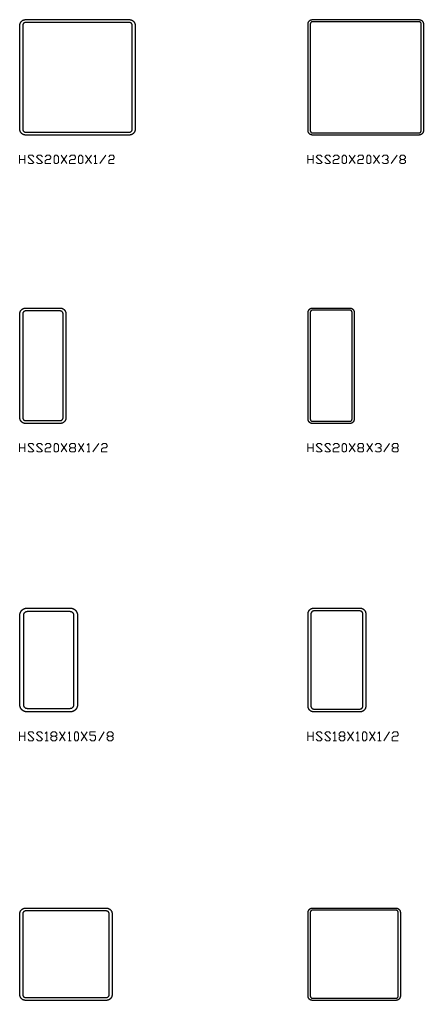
# Model space of a CAD drawing. Header units: inches. Extents: x 0 to 975, y -1305 to 34.
# Drawn here: x 900 to 970, y -300 to -130 of the extents above; entities that cross this region are included whole.
import ezdxf

# ---------------------------------------------------------------- set-up
doc = ezdxf.new("R2010")
doc.units = ezdxf.units.IN
doc.header["$MEASUREMENT"] = 0
doc.layers.add('AISC_STEEL', color=7, linetype='Continuous')

msp = doc.modelspace()

# ---------------------------------------------------------------- linework, layer by layer
at = {"color": 3, "lineweight": 0}
for p, q in [((899.96, -154.96), (899.96, -153.48)), ((899.96, -154.22), (900.88, -154.22)), ((900.88, -153.48), (900.88, -154.96)), ((907.15, -153.48), (908.17, -154.96)), ((907.15, -154.96), (908.17, -153.48)), ((911.39, -153.48), (912.41, -154.96)), ((911.39, -154.96), (912.41, -153.48)), ((913.88, -154.96), (914.9, -153.48)), ((949.94, -154.96), (949.94, -153.48)), ((949.94, -154.22), (950.86, -154.22)), ((950.86, -153.48), (950.86, -154.96)), ((957.13, -153.48), (958.15, -154.96)), ((957.13, -154.96), (958.15, -153.48)), ((961.37, -153.48), (962.39, -154.96)), ((961.37, -154.96), (962.39, -153.48)), ((964.42, -154.96), (965.43, -153.48)), ((906.14, -154.96), (906.14, -154.96)), ((910.38, -154.96), (910.38, -154.96)), ((912.87, -154.96), (913.42, -154.96)), ((956.12, -154.96), (956.12, -154.96)), ((960.36, -154.96), (960.36, -154.96)), ((899.96, -204.94), (899.96, -203.47)), ((900.88, -203.47), (900.88, -204.94)), ((907.15, -203.47), (908.17, -204.94)), ((907.15, -204.94), (908.17, -203.47)), ((910.19, -203.47), (911.12, -204.94)), ((910.19, -204.94), (911.12, -203.47)), ((912.68, -204.94), (913.7, -203.47)), ((949.94, -204.94), (949.94, -203.47)), ((950.86, -203.47), (950.86, -204.94)), ((957.13, -203.47), (958.15, -204.94)), ((957.13, -204.94), (958.15, -203.47)), ((960.18, -203.47), (961.19, -204.94)), ((960.18, -204.94), (961.19, -203.47)), ((963.13, -204.94), (964.14, -203.47)), ((899.96, -204.2), (900.88, -204.2)), ((906.14, -204.94), (906.14, -204.94)), ((911.67, -204.94), (912.13, -204.94)), ((949.94, -204.2), (950.86, -204.2)), ((956.12, -204.94), (956.12, -204.94)), ((899.96, -255.01), (899.96, -253.45)), ((899.96, -254.18), (900.88, -254.18)), ((900.88, -253.45), (900.88, -255.01)), ((906.87, -253.45), (907.89, -255.01)), ((906.87, -255.01), (907.89, -253.45)), ((910.66, -253.45), (911.67, -255.01)), ((910.66, -255.01), (911.67, -253.45)), ((913.7, -255.01), (914.62, -253.45)), ((949.94, -255.01), (949.94, -253.45)), ((949.94, -254.18), (950.86, -254.18)), ((950.86, -253.45), (950.86, -255.01)), ((956.86, -253.45), (957.87, -255.01)), ((956.86, -255.01), (957.87, -253.45)), ((960.64, -253.45), (961.65, -255.01)), ((960.64, -255.01), (961.65, -253.45)), ((963.13, -255.01), (964.14, -253.45)), ((904.38, -255.01), (904.94, -255.01)), ((908.44, -255.01), (908.9, -255.01)), ((909.64, -255.01), (909.64, -255.01)), ((954.37, -255.01), (954.92, -255.01)), ((958.42, -255.01), (958.88, -255.01)), ((959.62, -255.01), (959.62, -255.01)), ((962.11, -255.01), (962.67, -255.01))]:
    msp.add_line(p, q, dxfattribs=at)
for points in [[(901.43, -154.77), (901.62, -154.96), (902.17, -154.96), (902.45, -154.77), (901.43, -153.76), (901.62, -153.48), (902.17, -153.48), (902.45, -153.76)], [(902.91, -154.77), (903.19, -154.96), (903.65, -154.96), (903.92, -154.77), (902.91, -153.76), (903.19, -153.48), (903.65, -153.48), (903.92, -153.76)], [(904.38, -153.76), (904.66, -153.48), (905.12, -153.48), (905.4, -153.76), (905.4, -153.94), (905.12, -154.22), (904.66, -154.22), (904.38, -154.5), (904.38, -154.96), (905.4, -154.96)], [(908.63, -153.76), (908.9, -153.48), (909.46, -153.48), (909.64, -153.76), (909.64, -153.94), (909.46, -154.22), (908.9, -154.22), (908.63, -154.5), (908.63, -154.96), (909.64, -154.96)], [(912.87, -153.76), (913.15, -153.48), (913.15, -154.96)], [(915.45, -153.76), (915.64, -153.48), (916.19, -153.48), (916.37, -153.76), (916.37, -153.94), (916.19, -154.22), (915.64, -154.22), (915.45, -154.5), (915.45, -154.96), (916.37, -154.96)], [(951.42, -154.77), (951.69, -154.96), (952.15, -154.96), (952.43, -154.77), (951.42, -153.76), (951.69, -153.48), (952.15, -153.48), (952.43, -153.76)], [(952.89, -154.77), (953.17, -154.96), (953.63, -154.96), (953.91, -154.77), (952.89, -153.76), (953.17, -153.48), (953.63, -153.48), (953.91, -153.76)], [(954.37, -153.76), (954.64, -153.48), (955.1, -153.48), (955.38, -153.76), (955.38, -153.94), (955.1, -154.22), (954.64, -154.22), (954.37, -154.5), (954.37, -154.96), (955.38, -154.96)], [(958.61, -153.76), (958.88, -153.48), (959.44, -153.48), (959.62, -153.76), (959.62, -153.94), (959.44, -154.22), (958.88, -154.22), (958.61, -154.5), (958.61, -154.96), (959.62, -154.96)], [(962.85, -153.76), (963.13, -153.48), (963.68, -153.48), (963.86, -153.76), (963.86, -153.94), (963.68, -154.22), (963.4, -154.22)], [(963.68, -154.22), (963.86, -154.5), (963.86, -154.77), (963.68, -154.96), (963.13, -154.96), (962.85, -154.77)], [(966.63, -154.22), (966.91, -154.5), (966.91, -154.77), (966.63, -154.96), (966.17, -154.96), (965.89, -154.77), (965.89, -154.5), (966.17, -154.22), (966.63, -154.22), (966.91, -153.94), (966.91, -153.76), (966.63, -153.48), (966.17, -153.48), (965.89, -153.76), (965.89, -153.94), (966.17, -154.22)], [(901.43, -204.76), (901.62, -204.94), (902.17, -204.94), (902.45, -204.76), (901.43, -203.74), (901.62, -203.47), (902.17, -203.47), (902.45, -203.74)], [(902.91, -204.76), (903.19, -204.94), (903.65, -204.94), (903.92, -204.76), (902.91, -203.74), (903.19, -203.47), (903.65, -203.47), (903.92, -203.74)], [(904.38, -203.74), (904.66, -203.47), (905.12, -203.47), (905.4, -203.74), (905.4, -204.02), (905.12, -204.2), (904.66, -204.2), (904.38, -204.48), (904.38, -204.94), (905.4, -204.94)], [(909.46, -204.2), (909.64, -204.48), (909.64, -204.76), (909.46, -204.94), (908.9, -204.94), (908.63, -204.76), (908.63, -204.48), (908.9, -204.2), (909.46, -204.2), (909.64, -204.02), (909.64, -203.74), (909.46, -203.47), (908.9, -203.47), (908.63, -203.74), (908.63, -204.02), (908.9, -204.2)], [(911.67, -203.74), (911.95, -203.47), (911.95, -204.94)], [(914.16, -203.74), (914.44, -203.47), (914.9, -203.47), (915.17, -203.74), (915.17, -204.02), (914.9, -204.2), (914.44, -204.2), (914.16, -204.48), (914.16, -204.94), (915.17, -204.94)], [(951.42, -204.76), (951.69, -204.94), (952.15, -204.94), (952.43, -204.76), (951.42, -203.74), (951.69, -203.47), (952.15, -203.47), (952.43, -203.74)], [(952.89, -204.76), (953.17, -204.94), (953.63, -204.94), (953.91, -204.76), (952.89, -203.74), (953.17, -203.47), (953.63, -203.47), (953.91, -203.74)], [(954.37, -203.74), (954.64, -203.47), (955.1, -203.47), (955.38, -203.74), (955.38, -204.02), (955.1, -204.2), (954.64, -204.2), (954.37, -204.48), (954.37, -204.94), (955.38, -204.94)], [(959.44, -204.2), (959.62, -204.48), (959.62, -204.76), (959.44, -204.94), (958.88, -204.94), (958.61, -204.76), (958.61, -204.48), (958.88, -204.2), (959.44, -204.2), (959.62, -204.02), (959.62, -203.74), (959.44, -203.47), (958.88, -203.47), (958.61, -203.74), (958.61, -204.02), (958.88, -204.2)], [(961.65, -203.74), (961.93, -203.47), (962.39, -203.47), (962.67, -203.74), (962.67, -204.02), (962.39, -204.2), (962.11, -204.2)], [(965.43, -204.2), (965.62, -204.48), (965.62, -204.76), (965.43, -204.94), (964.88, -204.94), (964.6, -204.76), (964.6, -204.48), (964.88, -204.2), (965.43, -204.2), (965.62, -204.02), (965.62, -203.74), (965.43, -203.47), (964.88, -203.47), (964.6, -203.74), (964.6, -204.02), (964.88, -204.2)], [(962.39, -204.2), (962.67, -204.48), (962.67, -204.76), (962.39, -204.94), (961.93, -204.94), (961.65, -204.76)], [(901.43, -254.74), (901.62, -255.01), (902.17, -255.01), (902.45, -254.74), (901.43, -253.72), (901.62, -253.45), (902.17, -253.45), (902.45, -253.72)], [(902.91, -254.74), (903.19, -255.01), (903.65, -255.01), (903.92, -254.74), (902.91, -253.72), (903.19, -253.45), (903.65, -253.45), (903.92, -253.72)], [(904.38, -253.72), (904.66, -253.45), (904.66, -255.01)], [(906.14, -254.18), (906.41, -254.46), (906.41, -254.74), (906.14, -255.01), (905.68, -255.01), (905.4, -254.74), (905.4, -254.46), (905.68, -254.18), (906.14, -254.18), (906.41, -254), (906.41, -253.72), (906.14, -253.45), (905.68, -253.45), (905.4, -253.72), (905.4, -254), (905.68, -254.18)], [(908.44, -253.72), (908.63, -253.45), (908.63, -255.01)], [(912.13, -254.74), (912.41, -255.01), (912.87, -255.01), (913.15, -254.74), (913.15, -254.18), (912.87, -254), (912.13, -254), (912.13, -253.45), (913.15, -253.45)], [(915.91, -254.18), (916.19, -254.46), (916.19, -254.74), (915.91, -255.01), (915.45, -255.01), (915.17, -254.74), (915.17, -254.46), (915.45, -254.18), (915.91, -254.18), (916.19, -254), (916.19, -253.72), (915.91, -253.45), (915.45, -253.45), (915.17, -253.72), (915.17, -254), (915.45, -254.18)], [(951.42, -254.74), (951.69, -255.01), (952.15, -255.01), (952.43, -254.74), (951.42, -253.72), (951.69, -253.45), (952.15, -253.45), (952.43, -253.72)], [(952.89, -254.74), (953.17, -255.01), (953.63, -255.01), (953.91, -254.74), (952.89, -253.72), (953.17, -253.45), (953.63, -253.45), (953.91, -253.72)], [(954.37, -253.72), (954.64, -253.45), (954.64, -255.01)], [(956.12, -254.18), (956.39, -254.46), (956.39, -254.74), (956.12, -255.01), (955.66, -255.01), (955.38, -254.74), (955.38, -254.46), (955.66, -254.18), (956.12, -254.18), (956.39, -254), (956.39, -253.72), (956.12, -253.45), (955.66, -253.45), (955.38, -253.72), (955.38, -254), (955.66, -254.18)], [(958.42, -253.72), (958.61, -253.45), (958.61, -255.01)], [(962.11, -253.72), (962.39, -253.45), (962.39, -255.01)], [(964.6, -253.72), (964.88, -253.45), (965.43, -253.45), (965.62, -253.72), (965.62, -254), (965.43, -254.18), (964.88, -254.18), (964.6, -254.46), (964.6, -255.01), (965.62, -255.01)]]:
    msp.add_lwpolyline(points, dxfattribs=at)
for points in [[(906.14, -154.96), (905.95, -154.77), (905.95, -153.76), (906.14, -153.48), (906.41, -153.48), (906.69, -153.76), (906.69, -154.77), (906.41, -154.96)], [(910.38, -154.96), (910.19, -154.77), (910.19, -153.76), (910.38, -153.48), (910.66, -153.48), (910.93, -153.76), (910.93, -154.77), (910.66, -154.96)], [(956.12, -154.96), (955.93, -154.77), (955.93, -153.76), (956.12, -153.48), (956.39, -153.48), (956.67, -153.76), (956.67, -154.77), (956.39, -154.96)], [(960.36, -154.96), (960.18, -154.77), (960.18, -153.76), (960.36, -153.48), (960.64, -153.48), (960.91, -153.76), (960.91, -154.77), (960.64, -154.96)], [(906.14, -204.94), (905.95, -204.76), (905.95, -203.74), (906.14, -203.47), (906.41, -203.47), (906.69, -203.74), (906.69, -204.76), (906.41, -204.94)], [(956.12, -204.94), (955.93, -204.76), (955.93, -203.74), (956.12, -203.47), (956.39, -203.47), (956.67, -203.74), (956.67, -204.76), (956.39, -204.94)], [(909.64, -255.01), (909.46, -254.74), (909.46, -253.72), (909.64, -253.45), (909.92, -253.45), (910.19, -253.72), (910.19, -254.74), (909.92, -255.01)], [(959.62, -255.01), (959.44, -254.74), (959.44, -253.72), (959.62, -253.45), (959.9, -253.45), (960.18, -253.72), (960.18, -254.74), (959.9, -255.01)]]:
    msp.add_lwpolyline(points, close=True, dxfattribs=at)
at = {"layer": 'AISC_STEEL'}
for points in [[(919, -130), (919.03, -130), (919.06, -130), (919.09, -130), (919.12, -130.01), (919.15, -130.01), (919.18, -130.02), (919.21, -130.02), (919.23, -130.03), (919.26, -130.04), (919.29, -130.04), (919.32, -130.05), (919.35, -130.06), (919.38, -130.07), (919.4, -130.08), (919.43, -130.1), (919.46, -130.11), (919.48, -130.12), (919.51, -130.14), (919.53, -130.15), (919.56, -130.17), (919.58, -130.19), (919.61, -130.21), (919.63, -130.22), (919.65, -130.24), (919.67, -130.26), (919.7, -130.28), (919.72, -130.3), (919.74, -130.33), (919.76, -130.35), (919.78, -130.37), (919.79, -130.39), (919.81, -130.42), (919.83, -130.44), (919.85, -130.47), (919.86, -130.49), (919.88, -130.52), (919.89, -130.54), (919.9, -130.57), (919.92, -130.6), (919.93, -130.62), (919.94, -130.65), (919.95, -130.68), (919.96, -130.71), (919.96, -130.74), (919.97, -130.77), (919.98, -130.79), (919.98, -130.82), (919.99, -130.85), (919.99, -130.88), (920, -130.91), (920, -130.94), (920, -130.97), (920, -131), (920, -149), (920, -149.03), (920, -149.06), (920, -149.09), (919.99, -149.12), (919.99, -149.15), (919.98, -149.18), (919.98, -149.21), (919.97, -149.23), (919.96, -149.26), (919.96, -149.29), (919.95, -149.32), (919.94, -149.35), (919.93, -149.38), (919.92, -149.4), (919.9, -149.43), (919.89, -149.46), (919.88, -149.48), (919.86, -149.51), (919.85, -149.53), (919.83, -149.56), (919.81, -149.58), (919.79, -149.61), (919.78, -149.63), (919.76, -149.65), (919.74, -149.67), (919.72, -149.7), (919.7, -149.72), (919.67, -149.74), (919.65, -149.76), (919.63, -149.78), (919.61, -149.79), (919.58, -149.81), (919.56, -149.83), (919.53, -149.85), (919.51, -149.86), (919.48, -149.88), (919.46, -149.89), (919.43, -149.9), (919.4, -149.92), (919.38, -149.93), (919.35, -149.94), (919.32, -149.95), (919.29, -149.96), (919.26, -149.96), (919.23, -149.97), (919.21, -149.98), (919.18, -149.98), (919.15, -149.99), (919.12, -149.99), (919.09, -150), (919.06, -150), (919.03, -150), (919, -150), (901, -150), (900.97, -150), (900.94, -150), (900.91, -150), (900.88, -149.99), (900.85, -149.99), (900.82, -149.98), (900.79, -149.98), (900.77, -149.97), (900.74, -149.96), (900.71, -149.96), (900.68, -149.95), (900.65, -149.94), (900.62, -149.93), (900.6, -149.92), (900.57, -149.9), (900.54, -149.89), (900.52, -149.88), (900.49, -149.86), (900.47, -149.85), (900.44, -149.83), (900.42, -149.81), (900.39, -149.79), (900.37, -149.78), (900.35, -149.76), (900.33, -149.74), (900.3, -149.72), (900.28, -149.7), (900.26, -149.67), (900.24, -149.65), (900.22, -149.63), (900.21, -149.61), (900.19, -149.58), (900.17, -149.56), (900.15, -149.53), (900.14, -149.51), (900.12, -149.48), (900.11, -149.46), (900.1, -149.43), (900.08, -149.4), (900.07, -149.38), (900.06, -149.35), (900.05, -149.32), (900.04, -149.29), (900.04, -149.26), (900.03, -149.23), (900.02, -149.21), (900.02, -149.18), (900.01, -149.15), (900.01, -149.12), (900, -149.09), (900, -149.06), (900, -149.03), (900, -149), (900, -131), (900, -130.97), (900, -130.94), (900, -130.91), (900.01, -130.88), (900.01, -130.85), (900.02, -130.82), (900.02, -130.79), (900.03, -130.77), (900.04, -130.74), (900.04, -130.71), (900.05, -130.68), (900.06, -130.65), (900.07, -130.62), (900.08, -130.6), (900.1, -130.57), (900.11, -130.54), (900.12, -130.52), (900.14, -130.49), (900.15, -130.47), (900.17, -130.44), (900.19, -130.42), (900.21, -130.39), (900.22, -130.37), (900.24, -130.35), (900.26, -130.33), (900.28, -130.3), (900.3, -130.28), (900.33, -130.26), (900.35, -130.24), (900.37, -130.22), (900.39, -130.21), (900.42, -130.19), (900.44, -130.17), (900.47, -130.15), (900.49, -130.14), (900.52, -130.12), (900.54, -130.11), (900.57, -130.1), (900.6, -130.08), (900.62, -130.07), (900.65, -130.06), (900.68, -130.05), (900.71, -130.04), (900.74, -130.04), (900.77, -130.03), (900.79, -130.02), (900.82, -130.02), (900.85, -130.01), (900.88, -130.01), (900.91, -130), (900.94, -130), (900.97, -130), (901, -130)], [(901, -130.5), (900.97, -130.5), (900.94, -130.5), (900.91, -130.51), (900.88, -130.51), (900.86, -130.52), (900.83, -130.53), (900.8, -130.54), (900.78, -130.55), (900.75, -130.57), (900.73, -130.58), (900.7, -130.6), (900.68, -130.62), (900.66, -130.64), (900.64, -130.66), (900.62, -130.68), (900.6, -130.7), (900.58, -130.73), (900.57, -130.75), (900.55, -130.78), (900.54, -130.8), (900.53, -130.83), (900.52, -130.86), (900.51, -130.88), (900.51, -130.91), (900.5, -130.94), (900.5, -130.97), (900.5, -131), (900.5, -149), (900.5, -149.03), (900.5, -149.06), (900.51, -149.09), (900.51, -149.12), (900.52, -149.14), (900.53, -149.17), (900.54, -149.2), (900.55, -149.22), (900.57, -149.25), (900.58, -149.27), (900.6, -149.3), (900.62, -149.32), (900.64, -149.34), (900.66, -149.36), (900.68, -149.38), (900.7, -149.4), (900.73, -149.42), (900.75, -149.43), (900.78, -149.45), (900.8, -149.46), (900.83, -149.47), (900.86, -149.48), (900.88, -149.49), (900.91, -149.49), (900.94, -149.5), (900.97, -149.5), (901, -149.5), (919, -149.5), (919.03, -149.5), (919.06, -149.5), (919.09, -149.49), (919.12, -149.49), (919.14, -149.48), (919.17, -149.47), (919.2, -149.46), (919.22, -149.45), (919.25, -149.43), (919.27, -149.42), (919.3, -149.4), (919.32, -149.38), (919.34, -149.36), (919.36, -149.34), (919.38, -149.32), (919.4, -149.3), (919.42, -149.27), (919.43, -149.25), (919.45, -149.22), (919.46, -149.2), (919.47, -149.17), (919.48, -149.14), (919.49, -149.12), (919.49, -149.09), (919.5, -149.06), (919.5, -149.03), (919.5, -149), (919.5, -131), (919.5, -130.97), (919.5, -130.94), (919.49, -130.91), (919.49, -130.88), (919.48, -130.86), (919.47, -130.83), (919.46, -130.8), (919.45, -130.78), (919.43, -130.75), (919.42, -130.73), (919.4, -130.7), (919.38, -130.68), (919.36, -130.66), (919.34, -130.64), (919.32, -130.62), (919.3, -130.6), (919.27, -130.58), (919.25, -130.57), (919.22, -130.55), (919.2, -130.54), (919.17, -130.53), (919.14, -130.52), (919.12, -130.51), (919.09, -130.51), (919.06, -130.5), (919.03, -130.5), (919, -130.5)], [(969.25, -130), (969.28, -130), (969.31, -130), (969.34, -130.01), (969.37, -130.01), (969.4, -130.01), (969.43, -130.02), (969.45, -130.03), (969.48, -130.04), (969.51, -130.05), (969.54, -130.06), (969.56, -130.07), (969.59, -130.08), (969.62, -130.1), (969.64, -130.11), (969.67, -130.13), (969.69, -130.14), (969.71, -130.16), (969.74, -130.18), (969.76, -130.2), (969.78, -130.22), (969.8, -130.24), (969.82, -130.26), (969.84, -130.29), (969.86, -130.31), (969.87, -130.33), (969.89, -130.36), (969.9, -130.38), (969.92, -130.41), (969.93, -130.44), (969.94, -130.46), (969.95, -130.49), (969.96, -130.52), (969.97, -130.55), (969.98, -130.57), (969.99, -130.6), (969.99, -130.63), (969.99, -130.66), (970, -130.69), (970, -130.72), (970, -130.75), (970, -149.25), (970, -149.28), (970, -149.31), (969.99, -149.34), (969.99, -149.37), (969.99, -149.4), (969.98, -149.43), (969.97, -149.45), (969.96, -149.48), (969.95, -149.51), (969.94, -149.54), (969.93, -149.56), (969.92, -149.59), (969.9, -149.62), (969.89, -149.64), (969.87, -149.67), (969.86, -149.69), (969.84, -149.71), (969.82, -149.74), (969.8, -149.76), (969.78, -149.78), (969.76, -149.8), (969.74, -149.82), (969.71, -149.84), (969.69, -149.86), (969.67, -149.87), (969.64, -149.89), (969.62, -149.9), (969.59, -149.92), (969.56, -149.93), (969.54, -149.94), (969.51, -149.95), (969.48, -149.96), (969.45, -149.97), (969.43, -149.98), (969.4, -149.99), (969.37, -149.99), (969.34, -149.99), (969.31, -150), (969.28, -150), (969.25, -150), (950.75, -150), (950.72, -150), (950.69, -150), (950.66, -149.99), (950.63, -149.99), (950.6, -149.99), (950.57, -149.98), (950.55, -149.97), (950.52, -149.96), (950.49, -149.95), (950.46, -149.94), (950.44, -149.93), (950.41, -149.92), (950.38, -149.9), (950.36, -149.89), (950.33, -149.87), (950.31, -149.86), (950.29, -149.84), (950.26, -149.82), (950.24, -149.8), (950.22, -149.78), (950.2, -149.76), (950.18, -149.74), (950.16, -149.71), (950.14, -149.69), (950.13, -149.67), (950.11, -149.64), (950.1, -149.62), (950.08, -149.59), (950.07, -149.56), (950.06, -149.54), (950.05, -149.51), (950.04, -149.48), (950.03, -149.45), (950.02, -149.43), (950.01, -149.4), (950.01, -149.37), (950.01, -149.34), (950, -149.31), (950, -149.28), (950, -149.25), (950, -130.75), (950, -130.72), (950, -130.69), (950.01, -130.66), (950.01, -130.63), (950.01, -130.6), (950.02, -130.57), (950.03, -130.55), (950.04, -130.52), (950.05, -130.49), (950.06, -130.46), (950.07, -130.44), (950.08, -130.41), (950.1, -130.38), (950.11, -130.36), (950.13, -130.33), (950.14, -130.31), (950.16, -130.29), (950.18, -130.26), (950.2, -130.24), (950.22, -130.22), (950.24, -130.2), (950.26, -130.18), (950.29, -130.16), (950.31, -130.14), (950.33, -130.13), (950.36, -130.11), (950.38, -130.1), (950.41, -130.08), (950.44, -130.07), (950.46, -130.06), (950.49, -130.05), (950.52, -130.04), (950.55, -130.03), (950.57, -130.02), (950.6, -130.01), (950.63, -130.01), (950.66, -130.01), (950.69, -130), (950.72, -130), (950.75, -130)], [(950.75, -130.38), (950.72, -130.38), (950.69, -130.38), (950.66, -130.39), (950.63, -130.39), (950.61, -130.4), (950.58, -130.42), (950.55, -130.43), (950.53, -130.45), (950.51, -130.46), (950.48, -130.48), (950.46, -130.51), (950.45, -130.53), (950.43, -130.55), (950.42, -130.58), (950.4, -130.61), (950.39, -130.63), (950.39, -130.66), (950.38, -130.69), (950.38, -130.72), (950.38, -130.75), (950.38, -149.25), (950.38, -149.28), (950.38, -149.31), (950.39, -149.34), (950.39, -149.37), (950.4, -149.39), (950.42, -149.42), (950.43, -149.45), (950.45, -149.47), (950.46, -149.49), (950.48, -149.52), (950.51, -149.54), (950.53, -149.55), (950.55, -149.57), (950.58, -149.58), (950.61, -149.6), (950.63, -149.61), (950.66, -149.61), (950.69, -149.62), (950.72, -149.62), (950.75, -149.62), (969.25, -149.62), (969.28, -149.62), (969.31, -149.62), (969.34, -149.61), (969.37, -149.61), (969.39, -149.6), (969.42, -149.58), (969.45, -149.57), (969.47, -149.55), (969.49, -149.54), (969.52, -149.52), (969.54, -149.49), (969.55, -149.47), (969.57, -149.45), (969.58, -149.42), (969.6, -149.39), (969.61, -149.37), (969.61, -149.34), (969.62, -149.31), (969.62, -149.28), (969.62, -149.25), (969.62, -130.75), (969.62, -130.72), (969.62, -130.69), (969.61, -130.66), (969.61, -130.63), (969.6, -130.61), (969.58, -130.58), (969.57, -130.55), (969.55, -130.53), (969.54, -130.51), (969.52, -130.48), (969.49, -130.46), (969.47, -130.45), (969.45, -130.43), (969.42, -130.42), (969.39, -130.4), (969.37, -130.39), (969.34, -130.39), (969.31, -130.38), (969.28, -130.38), (969.25, -130.38)], [(907, -180), (907.03, -180), (907.06, -180), (907.09, -180), (907.12, -180.01), (907.15, -180.01), (907.18, -180.02), (907.21, -180.02), (907.23, -180.03), (907.26, -180.04), (907.29, -180.04), (907.32, -180.05), (907.35, -180.06), (907.38, -180.07), (907.4, -180.08), (907.43, -180.1), (907.46, -180.11), (907.48, -180.12), (907.51, -180.14), (907.53, -180.15), (907.56, -180.17), (907.58, -180.19), (907.61, -180.21), (907.63, -180.22), (907.65, -180.24), (907.67, -180.26), (907.7, -180.28), (907.72, -180.3), (907.74, -180.33), (907.76, -180.35), (907.78, -180.37), (907.79, -180.39), (907.81, -180.42), (907.83, -180.44), (907.85, -180.47), (907.86, -180.49), (907.88, -180.52), (907.89, -180.54), (907.9, -180.57), (907.92, -180.6), (907.93, -180.62), (907.94, -180.65), (907.95, -180.68), (907.96, -180.71), (907.96, -180.74), (907.97, -180.77), (907.98, -180.79), (907.98, -180.82), (907.99, -180.85), (907.99, -180.88), (908, -180.91), (908, -180.94), (908, -180.97), (908, -181), (908, -199), (908, -199.03), (908, -199.06), (908, -199.09), (907.99, -199.12), (907.99, -199.15), (907.98, -199.18), (907.98, -199.21), (907.97, -199.23), (907.96, -199.26), (907.96, -199.29), (907.95, -199.32), (907.94, -199.35), (907.93, -199.38), (907.92, -199.4), (907.9, -199.43), (907.89, -199.46), (907.88, -199.48), (907.86, -199.51), (907.85, -199.53), (907.83, -199.56), (907.81, -199.58), (907.79, -199.61), (907.78, -199.63), (907.76, -199.65), (907.74, -199.67), (907.72, -199.7), (907.7, -199.72), (907.67, -199.74), (907.65, -199.76), (907.63, -199.78), (907.61, -199.79), (907.58, -199.81), (907.56, -199.83), (907.53, -199.85), (907.51, -199.86), (907.48, -199.88), (907.46, -199.89), (907.43, -199.9), (907.4, -199.92), (907.38, -199.93), (907.35, -199.94), (907.32, -199.95), (907.29, -199.96), (907.26, -199.96), (907.23, -199.97), (907.21, -199.98), (907.18, -199.98), (907.15, -199.99), (907.12, -199.99), (907.09, -200), (907.06, -200), (907.03, -200), (907, -200), (901, -200), (900.97, -200), (900.94, -200), (900.91, -200), (900.88, -199.99), (900.85, -199.99), (900.82, -199.98), (900.79, -199.98), (900.77, -199.97), (900.74, -199.96), (900.71, -199.96), (900.68, -199.95), (900.65, -199.94), (900.62, -199.93), (900.6, -199.92), (900.57, -199.9), (900.54, -199.89), (900.52, -199.88), (900.49, -199.86), (900.47, -199.85), (900.44, -199.83), (900.42, -199.81), (900.39, -199.79), (900.37, -199.78), (900.35, -199.76), (900.33, -199.74), (900.3, -199.72), (900.28, -199.7), (900.26, -199.67), (900.24, -199.65), (900.22, -199.63), (900.21, -199.61), (900.19, -199.58), (900.17, -199.56), (900.15, -199.53), (900.14, -199.51), (900.12, -199.48), (900.11, -199.46), (900.1, -199.43), (900.08, -199.4), (900.07, -199.38), (900.06, -199.35), (900.05, -199.32), (900.04, -199.29), (900.04, -199.26), (900.03, -199.23), (900.02, -199.21), (900.02, -199.18), (900.01, -199.15), (900.01, -199.12), (900, -199.09), (900, -199.06), (900, -199.03), (900, -199), (900, -181), (900, -180.97), (900, -180.94), (900, -180.91), (900.01, -180.88), (900.01, -180.85), (900.02, -180.82), (900.02, -180.79), (900.03, -180.77), (900.04, -180.74), (900.04, -180.71), (900.05, -180.68), (900.06, -180.65), (900.07, -180.62), (900.08, -180.6), (900.1, -180.57), (900.11, -180.54), (900.12, -180.52), (900.14, -180.49), (900.15, -180.47), (900.17, -180.44), (900.19, -180.42), (900.21, -180.39), (900.22, -180.37), (900.24, -180.35), (900.26, -180.33), (900.28, -180.3), (900.3, -180.28), (900.33, -180.26), (900.35, -180.24), (900.37, -180.22), (900.39, -180.21), (900.42, -180.19), (900.44, -180.17), (900.47, -180.15), (900.49, -180.14), (900.52, -180.12), (900.54, -180.11), (900.57, -180.1), (900.6, -180.08), (900.62, -180.07), (900.65, -180.06), (900.68, -180.05), (900.71, -180.04), (900.74, -180.04), (900.77, -180.03), (900.79, -180.02), (900.82, -180.02), (900.85, -180.01), (900.88, -180.01), (900.91, -180), (900.94, -180), (900.97, -180), (901, -180)], [(957.25, -180), (957.28, -180), (957.31, -180), (957.34, -180.01), (957.37, -180.01), (957.4, -180.01), (957.43, -180.02), (957.45, -180.03), (957.48, -180.04), (957.51, -180.05), (957.54, -180.06), (957.56, -180.07), (957.59, -180.08), (957.62, -180.1), (957.64, -180.11), (957.67, -180.13), (957.69, -180.14), (957.71, -180.16), (957.74, -180.18), (957.76, -180.2), (957.78, -180.22), (957.8, -180.24), (957.82, -180.26), (957.84, -180.29), (957.86, -180.31), (957.87, -180.33), (957.89, -180.36), (957.9, -180.38), (957.92, -180.41), (957.93, -180.44), (957.94, -180.46), (957.95, -180.49), (957.96, -180.52), (957.97, -180.55), (957.98, -180.57), (957.99, -180.6), (957.99, -180.63), (957.99, -180.66), (958, -180.69), (958, -180.72), (958, -180.75), (958, -199.25), (958, -199.28), (958, -199.31), (957.99, -199.34), (957.99, -199.37), (957.99, -199.4), (957.98, -199.43), (957.97, -199.45), (957.96, -199.48), (957.95, -199.51), (957.94, -199.54), (957.93, -199.56), (957.92, -199.59), (957.9, -199.62), (957.89, -199.64), (957.87, -199.67), (957.86, -199.69), (957.84, -199.71), (957.82, -199.74), (957.8, -199.76), (957.78, -199.78), (957.76, -199.8), (957.74, -199.82), (957.71, -199.84), (957.69, -199.86), (957.67, -199.87), (957.64, -199.89), (957.62, -199.9), (957.59, -199.92), (957.56, -199.93), (957.54, -199.94), (957.51, -199.95), (957.48, -199.96), (957.45, -199.97), (957.43, -199.98), (957.4, -199.99), (957.37, -199.99), (957.34, -199.99), (957.31, -200), (957.28, -200), (957.25, -200), (950.75, -200), (950.72, -200), (950.69, -200), (950.66, -199.99), (950.63, -199.99), (950.6, -199.99), (950.57, -199.98), (950.55, -199.97), (950.52, -199.96), (950.49, -199.95), (950.46, -199.94), (950.44, -199.93), (950.41, -199.92), (950.38, -199.9), (950.36, -199.89), (950.33, -199.87), (950.31, -199.86), (950.29, -199.84), (950.26, -199.82), (950.24, -199.8), (950.22, -199.78), (950.2, -199.76), (950.18, -199.74), (950.16, -199.71), (950.14, -199.69), (950.13, -199.67), (950.11, -199.64), (950.1, -199.62), (950.08, -199.59), (950.07, -199.56), (950.06, -199.54), (950.05, -199.51), (950.04, -199.48), (950.03, -199.45), (950.02, -199.43), (950.01, -199.4), (950.01, -199.37), (950.01, -199.34), (950, -199.31), (950, -199.28), (950, -199.25), (950, -180.75), (950, -180.72), (950, -180.69), (950.01, -180.66), (950.01, -180.63), (950.01, -180.6), (950.02, -180.57), (950.03, -180.55), (950.04, -180.52), (950.05, -180.49), (950.06, -180.46), (950.07, -180.44), (950.08, -180.41), (950.1, -180.38), (950.11, -180.36), (950.13, -180.33), (950.14, -180.31), (950.16, -180.29), (950.18, -180.26), (950.2, -180.24), (950.22, -180.22), (950.24, -180.2), (950.26, -180.18), (950.29, -180.16), (950.31, -180.14), (950.33, -180.13), (950.36, -180.11), (950.38, -180.1), (950.41, -180.08), (950.44, -180.07), (950.46, -180.06), (950.49, -180.05), (950.52, -180.04), (950.55, -180.03), (950.57, -180.02), (950.6, -180.01), (950.63, -180.01), (950.66, -180.01), (950.69, -180), (950.72, -180), (950.75, -180)], [(901, -180.5), (900.97, -180.5), (900.94, -180.5), (900.91, -180.51), (900.88, -180.51), (900.86, -180.52), (900.83, -180.53), (900.8, -180.54), (900.78, -180.55), (900.75, -180.57), (900.73, -180.58), (900.7, -180.6), (900.68, -180.62), (900.66, -180.64), (900.64, -180.66), (900.62, -180.68), (900.6, -180.7), (900.58, -180.73), (900.57, -180.75), (900.55, -180.78), (900.54, -180.8), (900.53, -180.83), (900.52, -180.86), (900.51, -180.88), (900.51, -180.91), (900.5, -180.94), (900.5, -180.97), (900.5, -181), (900.5, -199), (900.5, -199.03), (900.5, -199.06), (900.51, -199.09), (900.51, -199.12), (900.52, -199.14), (900.53, -199.17), (900.54, -199.2), (900.55, -199.22), (900.57, -199.25), (900.58, -199.27), (900.6, -199.3), (900.62, -199.32), (900.64, -199.34), (900.66, -199.36), (900.68, -199.38), (900.7, -199.4), (900.73, -199.42), (900.75, -199.43), (900.78, -199.45), (900.8, -199.46), (900.83, -199.47), (900.86, -199.48), (900.88, -199.49), (900.91, -199.49), (900.94, -199.5), (900.97, -199.5), (901, -199.5), (907, -199.5), (907.03, -199.5), (907.06, -199.5), (907.09, -199.49), (907.12, -199.49), (907.14, -199.48), (907.17, -199.47), (907.2, -199.46), (907.22, -199.45), (907.25, -199.43), (907.27, -199.42), (907.3, -199.4), (907.32, -199.38), (907.34, -199.36), (907.36, -199.34), (907.38, -199.32), (907.4, -199.3), (907.42, -199.27), (907.43, -199.25), (907.45, -199.22), (907.46, -199.2), (907.47, -199.17), (907.48, -199.14), (907.49, -199.12), (907.49, -199.09), (907.5, -199.06), (907.5, -199.03), (907.5, -199), (907.5, -181), (907.5, -180.97), (907.5, -180.94), (907.49, -180.91), (907.49, -180.88), (907.48, -180.86), (907.47, -180.83), (907.46, -180.8), (907.45, -180.78), (907.43, -180.75), (907.42, -180.73), (907.4, -180.7), (907.38, -180.68), (907.36, -180.66), (907.34, -180.64), (907.32, -180.62), (907.3, -180.6), (907.27, -180.58), (907.25, -180.57), (907.22, -180.55), (907.2, -180.54), (907.17, -180.53), (907.14, -180.52), (907.12, -180.51), (907.09, -180.51), (907.06, -180.5), (907.03, -180.5), (907, -180.5)], [(950.75, -180.38), (950.72, -180.38), (950.69, -180.38), (950.66, -180.39), (950.63, -180.39), (950.61, -180.4), (950.58, -180.42), (950.55, -180.43), (950.53, -180.45), (950.51, -180.46), (950.48, -180.48), (950.46, -180.51), (950.45, -180.53), (950.43, -180.55), (950.42, -180.58), (950.4, -180.61), (950.39, -180.63), (950.39, -180.66), (950.38, -180.69), (950.38, -180.72), (950.38, -180.75), (950.38, -199.25), (950.38, -199.28), (950.38, -199.31), (950.39, -199.34), (950.39, -199.37), (950.4, -199.39), (950.42, -199.42), (950.43, -199.45), (950.45, -199.47), (950.46, -199.49), (950.48, -199.52), (950.51, -199.54), (950.53, -199.55), (950.55, -199.57), (950.58, -199.58), (950.61, -199.6), (950.63, -199.61), (950.66, -199.61), (950.69, -199.62), (950.72, -199.62), (950.75, -199.62), (957.25, -199.62), (957.28, -199.62), (957.31, -199.62), (957.34, -199.61), (957.37, -199.61), (957.39, -199.6), (957.42, -199.58), (957.45, -199.57), (957.47, -199.55), (957.49, -199.54), (957.52, -199.52), (957.54, -199.49), (957.55, -199.47), (957.57, -199.45), (957.58, -199.42), (957.6, -199.39), (957.61, -199.37), (957.61, -199.34), (957.62, -199.31), (957.62, -199.28), (957.62, -199.25), (957.62, -180.75), (957.62, -180.72), (957.62, -180.69), (957.61, -180.66), (957.61, -180.63), (957.6, -180.61), (957.58, -180.58), (957.57, -180.55), (957.55, -180.53), (957.54, -180.51), (957.52, -180.48), (957.49, -180.46), (957.47, -180.45), (957.45, -180.43), (957.42, -180.42), (957.39, -180.4), (957.37, -180.39), (957.34, -180.39), (957.31, -180.38), (957.28, -180.38), (957.25, -180.38)], [(908.75, -232), (908.78, -232), (908.81, -232), (908.84, -232), (908.87, -232.01), (908.9, -232.01), (908.93, -232.01), (908.96, -232.02), (908.99, -232.02), (909.02, -232.03), (909.04, -232.04), (909.07, -232.04), (909.1, -232.05), (909.13, -232.06), (909.16, -232.07), (909.19, -232.08), (909.21, -232.09), (909.24, -232.1), (909.27, -232.11), (909.3, -232.13), (909.32, -232.14), (909.35, -232.15), (909.38, -232.17), (909.4, -232.18), (909.43, -232.2), (909.45, -232.21), (909.48, -232.23), (909.5, -232.25), (909.52, -232.27), (909.55, -232.29), (909.57, -232.31), (909.59, -232.33), (909.61, -232.35), (909.63, -232.37), (909.65, -232.39), (909.67, -232.41), (909.69, -232.43), (909.71, -232.45), (909.73, -232.48), (909.75, -232.5), (909.77, -232.52), (909.79, -232.55), (909.8, -232.57), (909.82, -232.6), (909.83, -232.62), (909.85, -232.65), (909.86, -232.68), (909.87, -232.7), (909.89, -232.73), (909.9, -232.76), (909.91, -232.79), (909.92, -232.81), (909.93, -232.84), (909.94, -232.87), (909.95, -232.9), (909.96, -232.93), (909.96, -232.96), (909.97, -232.98), (909.98, -233.01), (909.98, -233.04), (909.99, -233.07), (909.99, -233.1), (909.99, -233.13), (910, -233.16), (910, -233.19), (910, -233.22), (910, -233.25), (910, -248.75), (910, -248.78), (910, -248.81), (910, -248.84), (909.99, -248.87), (909.99, -248.9), (909.99, -248.93), (909.98, -248.96), (909.98, -248.99), (909.97, -249.02), (909.96, -249.04), (909.96, -249.07), (909.95, -249.1), (909.94, -249.13), (909.93, -249.16), (909.92, -249.19), (909.91, -249.21), (909.9, -249.24), (909.89, -249.27), (909.87, -249.3), (909.86, -249.32), (909.85, -249.35), (909.83, -249.38), (909.82, -249.4), (909.8, -249.43), (909.79, -249.45), (909.77, -249.48), (909.75, -249.5), (909.73, -249.52), (909.71, -249.55), (909.69, -249.57), (909.67, -249.59), (909.65, -249.61), (909.63, -249.63), (909.61, -249.65), (909.59, -249.67), (909.57, -249.69), (909.55, -249.71), (909.52, -249.73), (909.5, -249.75), (909.48, -249.77), (909.45, -249.79), (909.43, -249.8), (909.4, -249.82), (909.38, -249.83), (909.35, -249.85), (909.32, -249.86), (909.3, -249.87), (909.27, -249.89), (909.24, -249.9), (909.21, -249.91), (909.19, -249.92), (909.16, -249.93), (909.13, -249.94), (909.1, -249.95), (909.07, -249.96), (909.04, -249.96), (909.02, -249.97), (908.99, -249.98), (908.96, -249.98), (908.93, -249.99), (908.9, -249.99), (908.87, -249.99), (908.84, -250), (908.81, -250), (908.78, -250), (908.75, -250), (901.25, -250), (901.22, -250), (901.19, -250), (901.16, -250), (901.13, -249.99), (901.1, -249.99), (901.07, -249.99), (901.04, -249.98), (901.01, -249.98), (900.98, -249.97), (900.96, -249.96), (900.93, -249.96), (900.9, -249.95), (900.87, -249.94), (900.84, -249.93), (900.81, -249.92), (900.79, -249.91), (900.76, -249.9), (900.73, -249.89), (900.7, -249.87), (900.68, -249.86), (900.65, -249.85), (900.62, -249.83), (900.6, -249.82), (900.57, -249.8), (900.55, -249.79), (900.52, -249.77), (900.5, -249.75), (900.48, -249.73), (900.45, -249.71), (900.43, -249.69), (900.41, -249.67), (900.39, -249.65), (900.37, -249.63), (900.35, -249.61), (900.33, -249.59), (900.31, -249.57), (900.29, -249.55), (900.27, -249.52), (900.25, -249.5), (900.23, -249.48), (900.21, -249.45), (900.2, -249.43), (900.18, -249.4), (900.17, -249.38), (900.15, -249.35), (900.14, -249.32), (900.13, -249.3), (900.11, -249.27), (900.1, -249.24), (900.09, -249.21), (900.08, -249.19), (900.07, -249.16), (900.06, -249.13), (900.05, -249.1), (900.04, -249.07), (900.04, -249.04), (900.03, -249.02), (900.02, -248.99), (900.02, -248.96), (900.01, -248.93), (900.01, -248.9), (900.01, -248.87), (900, -248.84), (900, -248.81), (900, -248.78), (900, -248.75), (900, -233.25), (900, -233.22), (900, -233.19), (900, -233.16), (900.01, -233.13), (900.01, -233.1), (900.01, -233.07), (900.02, -233.04), (900.02, -233.01), (900.03, -232.98), (900.04, -232.96), (900.04, -232.93), (900.05, -232.9), (900.06, -232.87), (900.07, -232.84), (900.08, -232.81), (900.09, -232.79), (900.1, -232.76), (900.11, -232.73), (900.13, -232.7), (900.14, -232.68), (900.15, -232.65), (900.17, -232.62), (900.18, -232.6), (900.2, -232.57), (900.21, -232.55), (900.23, -232.52), (900.25, -232.5), (900.27, -232.48), (900.29, -232.45), (900.31, -232.43), (900.33, -232.41), (900.35, -232.39), (900.37, -232.37), (900.39, -232.35), (900.41, -232.33), (900.43, -232.31), (900.45, -232.29), (900.48, -232.27), (900.5, -232.25), (900.52, -232.23), (900.55, -232.21), (900.57, -232.2), (900.6, -232.18), (900.62, -232.17), (900.65, -232.15), (900.68, -232.14), (900.7, -232.13), (900.73, -232.11), (900.76, -232.1), (900.79, -232.09), (900.81, -232.08), (900.84, -232.07), (900.87, -232.06), (900.9, -232.05), (900.93, -232.04), (900.96, -232.04), (900.98, -232.03), (901.01, -232.02), (901.04, -232.02), (901.07, -232.01), (901.1, -232.01), (901.13, -232.01), (901.16, -232), (901.19, -232), (901.22, -232), (901.25, -232)], [(901.25, -232.62), (901.22, -232.63), (901.19, -232.63), (901.16, -232.63), (901.13, -232.64), (901.1, -232.64), (901.07, -232.65), (901.05, -232.66), (901.02, -232.67), (900.99, -232.68), (900.96, -232.69), (900.94, -232.71), (900.91, -232.72), (900.89, -232.74), (900.86, -232.76), (900.84, -232.78), (900.82, -232.8), (900.8, -232.82), (900.78, -232.84), (900.76, -232.86), (900.74, -232.89), (900.72, -232.91), (900.71, -232.94), (900.69, -232.96), (900.68, -232.99), (900.67, -233.02), (900.66, -233.05), (900.65, -233.07), (900.64, -233.1), (900.64, -233.13), (900.63, -233.16), (900.63, -233.19), (900.63, -233.22), (900.62, -233.25), (900.62, -248.75), (900.63, -248.78), (900.63, -248.81), (900.63, -248.84), (900.64, -248.87), (900.64, -248.9), (900.65, -248.93), (900.66, -248.95), (900.67, -248.98), (900.68, -249.01), (900.69, -249.04), (900.71, -249.06), (900.72, -249.09), (900.74, -249.11), (900.76, -249.14), (900.78, -249.16), (900.8, -249.18), (900.82, -249.2), (900.84, -249.22), (900.86, -249.24), (900.89, -249.26), (900.91, -249.28), (900.94, -249.29), (900.96, -249.31), (900.99, -249.32), (901.02, -249.33), (901.05, -249.34), (901.07, -249.35), (901.1, -249.36), (901.13, -249.36), (901.16, -249.37), (901.19, -249.37), (901.22, -249.37), (901.25, -249.38), (908.75, -249.38), (908.78, -249.37), (908.81, -249.37), (908.84, -249.37), (908.87, -249.36), (908.9, -249.36), (908.93, -249.35), (908.95, -249.34), (908.98, -249.33), (909.01, -249.32), (909.04, -249.31), (909.06, -249.29), (909.09, -249.28), (909.11, -249.26), (909.14, -249.24), (909.16, -249.22), (909.18, -249.2), (909.2, -249.18), (909.22, -249.16), (909.24, -249.14), (909.26, -249.11), (909.28, -249.09), (909.29, -249.06), (909.31, -249.04), (909.32, -249.01), (909.33, -248.98), (909.34, -248.95), (909.35, -248.93), (909.36, -248.9), (909.36, -248.87), (909.37, -248.84), (909.37, -248.81), (909.37, -248.78), (909.38, -248.75), (909.38, -233.25), (909.37, -233.22), (909.37, -233.19), (909.37, -233.16), (909.36, -233.13), (909.36, -233.1), (909.35, -233.07), (909.34, -233.05), (909.33, -233.02), (909.32, -232.99), (909.31, -232.96), (909.29, -232.94), (909.28, -232.91), (909.26, -232.89), (909.24, -232.86), (909.22, -232.84), (909.2, -232.82), (909.18, -232.8), (909.16, -232.78), (909.14, -232.76), (909.11, -232.74), (909.09, -232.72), (909.06, -232.71), (909.04, -232.69), (909.01, -232.68), (908.98, -232.67), (908.95, -232.66), (908.93, -232.65), (908.9, -232.64), (908.87, -232.64), (908.84, -232.63), (908.81, -232.63), (908.78, -232.63), (908.75, -232.62)], [(959, -232), (959.03, -232), (959.06, -232), (959.09, -232), (959.12, -232.01), (959.15, -232.01), (959.18, -232.02), (959.21, -232.02), (959.23, -232.03), (959.26, -232.04), (959.29, -232.04), (959.32, -232.05), (959.35, -232.06), (959.38, -232.07), (959.4, -232.08), (959.43, -232.1), (959.46, -232.11), (959.48, -232.12), (959.51, -232.14), (959.53, -232.15), (959.56, -232.17), (959.58, -232.19), (959.61, -232.21), (959.63, -232.22), (959.65, -232.24), (959.67, -232.26), (959.7, -232.28), (959.72, -232.3), (959.74, -232.33), (959.76, -232.35), (959.78, -232.37), (959.79, -232.39), (959.81, -232.42), (959.83, -232.44), (959.85, -232.47), (959.86, -232.49), (959.88, -232.52), (959.89, -232.54), (959.9, -232.57), (959.92, -232.6), (959.93, -232.62), (959.94, -232.65), (959.95, -232.68), (959.96, -232.71), (959.96, -232.74), (959.97, -232.77), (959.98, -232.79), (959.98, -232.82), (959.99, -232.85), (959.99, -232.88), (960, -232.91), (960, -232.94), (960, -232.97), (960, -233), (960, -249), (960, -249.03), (960, -249.06), (960, -249.09), (959.99, -249.12), (959.99, -249.15), (959.98, -249.18), (959.98, -249.21), (959.97, -249.23), (959.96, -249.26), (959.96, -249.29), (959.95, -249.32), (959.94, -249.35), (959.93, -249.38), (959.92, -249.4), (959.9, -249.43), (959.89, -249.46), (959.88, -249.48), (959.86, -249.51), (959.85, -249.53), (959.83, -249.56), (959.81, -249.58), (959.79, -249.61), (959.78, -249.63), (959.76, -249.65), (959.74, -249.67), (959.72, -249.7), (959.7, -249.72), (959.67, -249.74), (959.65, -249.76), (959.63, -249.78), (959.61, -249.79), (959.58, -249.81), (959.56, -249.83), (959.53, -249.85), (959.51, -249.86), (959.48, -249.88), (959.46, -249.89), (959.43, -249.9), (959.4, -249.92), (959.38, -249.93), (959.35, -249.94), (959.32, -249.95), (959.29, -249.96), (959.26, -249.96), (959.23, -249.97), (959.21, -249.98), (959.18, -249.98), (959.15, -249.99), (959.12, -249.99), (959.09, -250), (959.06, -250), (959.03, -250), (959, -250), (951, -250), (950.97, -250), (950.94, -250), (950.91, -250), (950.88, -249.99), (950.85, -249.99), (950.82, -249.98), (950.79, -249.98), (950.77, -249.97), (950.74, -249.96), (950.71, -249.96), (950.68, -249.95), (950.65, -249.94), (950.62, -249.93), (950.6, -249.92), (950.57, -249.9), (950.54, -249.89), (950.52, -249.88), (950.49, -249.86), (950.47, -249.85), (950.44, -249.83), (950.42, -249.81), (950.39, -249.79), (950.37, -249.78), (950.35, -249.76), (950.33, -249.74), (950.3, -249.72), (950.28, -249.7), (950.26, -249.67), (950.24, -249.65), (950.22, -249.63), (950.21, -249.61), (950.19, -249.58), (950.17, -249.56), (950.15, -249.53), (950.14, -249.51), (950.12, -249.48), (950.11, -249.46), (950.1, -249.43), (950.08, -249.4), (950.07, -249.38), (950.06, -249.35), (950.05, -249.32), (950.04, -249.29), (950.04, -249.26), (950.03, -249.23), (950.02, -249.21), (950.02, -249.18), (950.01, -249.15), (950.01, -249.12), (950, -249.09), (950, -249.06), (950, -249.03), (950, -249), (950, -233), (950, -232.97), (950, -232.94), (950, -232.91), (950.01, -232.88), (950.01, -232.85), (950.02, -232.82), (950.02, -232.79), (950.03, -232.77), (950.04, -232.74), (950.04, -232.71), (950.05, -232.68), (950.06, -232.65), (950.07, -232.62), (950.08, -232.6), (950.1, -232.57), (950.11, -232.54), (950.12, -232.52), (950.14, -232.49), (950.15, -232.47), (950.17, -232.44), (950.19, -232.42), (950.21, -232.39), (950.22, -232.37), (950.24, -232.35), (950.26, -232.33), (950.28, -232.3), (950.3, -232.28), (950.33, -232.26), (950.35, -232.24), (950.37, -232.22), (950.39, -232.21), (950.42, -232.19), (950.44, -232.17), (950.47, -232.15), (950.49, -232.14), (950.52, -232.12), (950.54, -232.11), (950.57, -232.1), (950.6, -232.08), (950.62, -232.07), (950.65, -232.06), (950.68, -232.05), (950.71, -232.04), (950.74, -232.04), (950.77, -232.03), (950.79, -232.02), (950.82, -232.02), (950.85, -232.01), (950.88, -232.01), (950.91, -232), (950.94, -232), (950.97, -232), (951, -232)], [(951, -232.5), (950.97, -232.5), (950.94, -232.5), (950.91, -232.51), (950.88, -232.51), (950.86, -232.52), (950.83, -232.53), (950.8, -232.54), (950.78, -232.55), (950.75, -232.57), (950.73, -232.58), (950.7, -232.6), (950.68, -232.62), (950.66, -232.64), (950.64, -232.66), (950.62, -232.68), (950.6, -232.7), (950.58, -232.73), (950.57, -232.75), (950.55, -232.78), (950.54, -232.8), (950.53, -232.83), (950.52, -232.86), (950.51, -232.88), (950.51, -232.91), (950.5, -232.94), (950.5, -232.97), (950.5, -233), (950.5, -249), (950.5, -249.03), (950.5, -249.06), (950.51, -249.09), (950.51, -249.12), (950.52, -249.14), (950.53, -249.17), (950.54, -249.2), (950.55, -249.22), (950.57, -249.25), (950.58, -249.27), (950.6, -249.3), (950.62, -249.32), (950.64, -249.34), (950.66, -249.36), (950.68, -249.38), (950.7, -249.4), (950.73, -249.42), (950.75, -249.43), (950.78, -249.45), (950.8, -249.46), (950.83, -249.47), (950.86, -249.48), (950.88, -249.49), (950.91, -249.49), (950.94, -249.5), (950.97, -249.5), (951, -249.5), (959, -249.5), (959.03, -249.5), (959.06, -249.5), (959.09, -249.49), (959.12, -249.49), (959.14, -249.48), (959.17, -249.47), (959.2, -249.46), (959.22, -249.45), (959.25, -249.43), (959.27, -249.42), (959.3, -249.4), (959.32, -249.38), (959.34, -249.36), (959.36, -249.34), (959.38, -249.32), (959.4, -249.3), (959.42, -249.27), (959.43, -249.25), (959.45, -249.22), (959.46, -249.2), (959.47, -249.17), (959.48, -249.14), (959.49, -249.12), (959.49, -249.09), (959.5, -249.06), (959.5, -249.03), (959.5, -249), (959.5, -233), (959.5, -232.97), (959.5, -232.94), (959.49, -232.91), (959.49, -232.88), (959.48, -232.86), (959.47, -232.83), (959.46, -232.8), (959.45, -232.78), (959.43, -232.75), (959.42, -232.73), (959.4, -232.7), (959.38, -232.68), (959.36, -232.66), (959.34, -232.64), (959.32, -232.62), (959.3, -232.6), (959.27, -232.58), (959.25, -232.57), (959.22, -232.55), (959.2, -232.54), (959.17, -232.53), (959.14, -232.52), (959.12, -232.51), (959.09, -232.51), (959.06, -232.5), (959.03, -232.5), (959, -232.5)], [(915, -284), (915.03, -284), (915.06, -284), (915.09, -284), (915.12, -284.01), (915.15, -284.01), (915.18, -284.02), (915.21, -284.02), (915.23, -284.03), (915.26, -284.04), (915.29, -284.04), (915.32, -284.05), (915.35, -284.06), (915.38, -284.07), (915.4, -284.08), (915.43, -284.1), (915.46, -284.11), (915.48, -284.12), (915.51, -284.14), (915.53, -284.15), (915.56, -284.17), (915.58, -284.19), (915.61, -284.21), (915.63, -284.22), (915.65, -284.24), (915.67, -284.26), (915.7, -284.28), (915.72, -284.3), (915.74, -284.33), (915.76, -284.35), (915.78, -284.37), (915.79, -284.39), (915.81, -284.42), (915.83, -284.44), (915.85, -284.47), (915.86, -284.49), (915.88, -284.52), (915.89, -284.54), (915.9, -284.57), (915.92, -284.6), (915.93, -284.62), (915.94, -284.65), (915.95, -284.68), (915.96, -284.71), (915.96, -284.74), (915.97, -284.77), (915.98, -284.79), (915.98, -284.82), (915.99, -284.85), (915.99, -284.88), (916, -284.91), (916, -284.94), (916, -284.97), (916, -285), (916, -299), (916, -299.03), (916, -299.06), (916, -299.09), (915.99, -299.12), (915.99, -299.15), (915.98, -299.18), (915.98, -299.21), (915.97, -299.23), (915.96, -299.26), (915.96, -299.29), (915.95, -299.32), (915.94, -299.35), (915.93, -299.38), (915.92, -299.4), (915.9, -299.43), (915.89, -299.46), (915.88, -299.48), (915.86, -299.51), (915.85, -299.53), (915.83, -299.56), (915.81, -299.58), (915.79, -299.61), (915.78, -299.63), (915.76, -299.65), (915.74, -299.67), (915.72, -299.7), (915.7, -299.72), (915.67, -299.74), (915.65, -299.76), (915.63, -299.78), (915.61, -299.79), (915.58, -299.81), (915.56, -299.83), (915.53, -299.85), (915.51, -299.86), (915.48, -299.88), (915.46, -299.89), (915.43, -299.9), (915.4, -299.92), (915.38, -299.93), (915.35, -299.94), (915.32, -299.95), (915.29, -299.96), (915.26, -299.96), (915.23, -299.97), (915.21, -299.98), (915.18, -299.98), (915.15, -299.99), (915.12, -299.99), (915.09, -300), (915.06, -300), (915.03, -300), (915, -300), (901, -300), (900.97, -300), (900.94, -300), (900.91, -300), (900.88, -299.99), (900.85, -299.99), (900.82, -299.98), (900.79, -299.98), (900.77, -299.97), (900.74, -299.96), (900.71, -299.96), (900.68, -299.95), (900.65, -299.94), (900.62, -299.93), (900.6, -299.92), (900.57, -299.9), (900.54, -299.89), (900.52, -299.88), (900.49, -299.86), (900.47, -299.85), (900.44, -299.83), (900.42, -299.81), (900.39, -299.79), (900.37, -299.78), (900.35, -299.76), (900.33, -299.74), (900.3, -299.72), (900.28, -299.7), (900.26, -299.67), (900.24, -299.65), (900.22, -299.63), (900.21, -299.61), (900.19, -299.58), (900.17, -299.56), (900.15, -299.53), (900.14, -299.51), (900.12, -299.48), (900.11, -299.46), (900.1, -299.43), (900.08, -299.4), (900.07, -299.38), (900.06, -299.35), (900.05, -299.32), (900.04, -299.29), (900.04, -299.26), (900.03, -299.23), (900.02, -299.21), (900.02, -299.18), (900.01, -299.15), (900.01, -299.12), (900, -299.09), (900, -299.06), (900, -299.03), (900, -299), (900, -285), (900, -284.97), (900, -284.94), (900, -284.91), (900.01, -284.88), (900.01, -284.85), (900.02, -284.82), (900.02, -284.79), (900.03, -284.77), (900.04, -284.74), (900.04, -284.71), (900.05, -284.68), (900.06, -284.65), (900.07, -284.62), (900.08, -284.6), (900.1, -284.57), (900.11, -284.54), (900.12, -284.52), (900.14, -284.49), (900.15, -284.47), (900.17, -284.44), (900.19, -284.42), (900.21, -284.39), (900.22, -284.37), (900.24, -284.35), (900.26, -284.33), (900.28, -284.3), (900.3, -284.28), (900.33, -284.26), (900.35, -284.24), (900.37, -284.22), (900.39, -284.21), (900.42, -284.19), (900.44, -284.17), (900.47, -284.15), (900.49, -284.14), (900.52, -284.12), (900.54, -284.11), (900.57, -284.1), (900.6, -284.08), (900.62, -284.07), (900.65, -284.06), (900.68, -284.05), (900.71, -284.04), (900.74, -284.04), (900.77, -284.03), (900.79, -284.02), (900.82, -284.02), (900.85, -284.01), (900.88, -284.01), (900.91, -284), (900.94, -284), (900.97, -284), (901, -284)], [(901, -284.5), (900.97, -284.5), (900.94, -284.5), (900.91, -284.51), (900.88, -284.51), (900.86, -284.52), (900.83, -284.53), (900.8, -284.54), (900.78, -284.55), (900.75, -284.57), (900.73, -284.58), (900.7, -284.6), (900.68, -284.62), (900.66, -284.64), (900.64, -284.66), (900.62, -284.68), (900.6, -284.7), (900.58, -284.73), (900.57, -284.75), (900.55, -284.78), (900.54, -284.8), (900.53, -284.83), (900.52, -284.86), (900.51, -284.88), (900.51, -284.91), (900.5, -284.94), (900.5, -284.97), (900.5, -285), (900.5, -299), (900.5, -299.03), (900.5, -299.06), (900.51, -299.09), (900.51, -299.12), (900.52, -299.14), (900.53, -299.17), (900.54, -299.2), (900.55, -299.22), (900.57, -299.25), (900.58, -299.27), (900.6, -299.3), (900.62, -299.32), (900.64, -299.34), (900.66, -299.36), (900.68, -299.38), (900.7, -299.4), (900.73, -299.42), (900.75, -299.43), (900.78, -299.45), (900.8, -299.46), (900.83, -299.47), (900.86, -299.48), (900.88, -299.49), (900.91, -299.49), (900.94, -299.5), (900.97, -299.5), (901, -299.5), (915, -299.5), (915.03, -299.5), (915.06, -299.5), (915.09, -299.49), (915.12, -299.49), (915.14, -299.48), (915.17, -299.47), (915.2, -299.46), (915.22, -299.45), (915.25, -299.43), (915.27, -299.42), (915.3, -299.4), (915.32, -299.38), (915.34, -299.36), (915.36, -299.34), (915.38, -299.32), (915.4, -299.3), (915.42, -299.27), (915.43, -299.25), (915.45, -299.22), (915.46, -299.2), (915.47, -299.17), (915.48, -299.14), (915.49, -299.12), (915.49, -299.09), (915.5, -299.06), (915.5, -299.03), (915.5, -299), (915.5, -285), (915.5, -284.97), (915.5, -284.94), (915.49, -284.91), (915.49, -284.88), (915.48, -284.86), (915.47, -284.83), (915.46, -284.8), (915.45, -284.78), (915.43, -284.75), (915.42, -284.73), (915.4, -284.7), (915.38, -284.68), (915.36, -284.66), (915.34, -284.64), (915.32, -284.62), (915.3, -284.6), (915.27, -284.58), (915.25, -284.57), (915.22, -284.55), (915.2, -284.54), (915.17, -284.53), (915.14, -284.52), (915.12, -284.51), (915.09, -284.51), (915.06, -284.5), (915.03, -284.5), (915, -284.5)], [(965.25, -284), (965.28, -284), (965.31, -284), (965.34, -284.01), (965.37, -284.01), (965.4, -284.01), (965.43, -284.02), (965.45, -284.03), (965.48, -284.04), (965.51, -284.05), (965.54, -284.06), (965.56, -284.07), (965.59, -284.08), (965.62, -284.1), (965.64, -284.11), (965.67, -284.13), (965.69, -284.14), (965.71, -284.16), (965.74, -284.18), (965.76, -284.2), (965.78, -284.22), (965.8, -284.24), (965.82, -284.26), (965.84, -284.29), (965.86, -284.31), (965.87, -284.33), (965.89, -284.36), (965.9, -284.38), (965.92, -284.41), (965.93, -284.44), (965.94, -284.46), (965.95, -284.49), (965.96, -284.52), (965.97, -284.55), (965.98, -284.57), (965.99, -284.6), (965.99, -284.63), (965.99, -284.66), (966, -284.69), (966, -284.72), (966, -284.75), (966, -299.25), (966, -299.28), (966, -299.31), (965.99, -299.34), (965.99, -299.37), (965.99, -299.4), (965.98, -299.43), (965.97, -299.45), (965.96, -299.48), (965.95, -299.51), (965.94, -299.54), (965.93, -299.56), (965.92, -299.59), (965.9, -299.62), (965.89, -299.64), (965.87, -299.67), (965.86, -299.69), (965.84, -299.71), (965.82, -299.74), (965.8, -299.76), (965.78, -299.78), (965.76, -299.8), (965.74, -299.82), (965.71, -299.84), (965.69, -299.86), (965.67, -299.87), (965.64, -299.89), (965.62, -299.9), (965.59, -299.92), (965.56, -299.93), (965.54, -299.94), (965.51, -299.95), (965.48, -299.96), (965.45, -299.97), (965.43, -299.98), (965.4, -299.99), (965.37, -299.99), (965.34, -299.99), (965.31, -300), (965.28, -300), (965.25, -300), (950.75, -300), (950.72, -300), (950.69, -300), (950.66, -299.99), (950.63, -299.99), (950.6, -299.99), (950.57, -299.98), (950.55, -299.97), (950.52, -299.96), (950.49, -299.95), (950.46, -299.94), (950.44, -299.93), (950.41, -299.92), (950.38, -299.9), (950.36, -299.89), (950.33, -299.87), (950.31, -299.86), (950.29, -299.84), (950.26, -299.82), (950.24, -299.8), (950.22, -299.78), (950.2, -299.76), (950.18, -299.74), (950.16, -299.71), (950.14, -299.69), (950.13, -299.67), (950.11, -299.64), (950.1, -299.62), (950.08, -299.59), (950.07, -299.56), (950.06, -299.54), (950.05, -299.51), (950.04, -299.48), (950.03, -299.45), (950.02, -299.43), (950.01, -299.4), (950.01, -299.37), (950.01, -299.34), (950, -299.31), (950, -299.28), (950, -299.25), (950, -284.75), (950, -284.72), (950, -284.69), (950.01, -284.66), (950.01, -284.63), (950.01, -284.6), (950.02, -284.57), (950.03, -284.55), (950.04, -284.52), (950.05, -284.49), (950.06, -284.46), (950.07, -284.44), (950.08, -284.41), (950.1, -284.38), (950.11, -284.36), (950.13, -284.33), (950.14, -284.31), (950.16, -284.29), (950.18, -284.26), (950.2, -284.24), (950.22, -284.22), (950.24, -284.2), (950.26, -284.18), (950.29, -284.16), (950.31, -284.14), (950.33, -284.13), (950.36, -284.11), (950.38, -284.1), (950.41, -284.08), (950.44, -284.07), (950.46, -284.06), (950.49, -284.05), (950.52, -284.04), (950.55, -284.03), (950.57, -284.02), (950.6, -284.01), (950.63, -284.01), (950.66, -284.01), (950.69, -284), (950.72, -284), (950.75, -284)], [(950.75, -284.38), (950.72, -284.38), (950.69, -284.38), (950.66, -284.39), (950.63, -284.39), (950.61, -284.4), (950.58, -284.42), (950.55, -284.43), (950.53, -284.45), (950.51, -284.46), (950.48, -284.48), (950.46, -284.51), (950.45, -284.53), (950.43, -284.55), (950.42, -284.58), (950.4, -284.61), (950.39, -284.63), (950.39, -284.66), (950.38, -284.69), (950.38, -284.72), (950.38, -284.75), (950.38, -299.25), (950.38, -299.28), (950.38, -299.31), (950.39, -299.34), (950.39, -299.37), (950.4, -299.39), (950.42, -299.42), (950.43, -299.45), (950.45, -299.47), (950.46, -299.49), (950.48, -299.52), (950.51, -299.54), (950.53, -299.55), (950.55, -299.57), (950.58, -299.58), (950.61, -299.6), (950.63, -299.61), (950.66, -299.61), (950.69, -299.62), (950.72, -299.62), (950.75, -299.62), (965.25, -299.62), (965.28, -299.62), (965.31, -299.62), (965.34, -299.61), (965.37, -299.61), (965.39, -299.6), (965.42, -299.58), (965.45, -299.57), (965.47, -299.55), (965.49, -299.54), (965.52, -299.52), (965.54, -299.49), (965.55, -299.47), (965.57, -299.45), (965.58, -299.42), (965.6, -299.39), (965.61, -299.37), (965.61, -299.34), (965.62, -299.31), (965.62, -299.28), (965.62, -299.25), (965.62, -284.75), (965.62, -284.72), (965.62, -284.69), (965.61, -284.66), (965.61, -284.63), (965.6, -284.61), (965.58, -284.58), (965.57, -284.55), (965.55, -284.53), (965.54, -284.51), (965.52, -284.48), (965.49, -284.46), (965.47, -284.45), (965.45, -284.43), (965.42, -284.42), (965.39, -284.4), (965.37, -284.39), (965.34, -284.39), (965.31, -284.38), (965.28, -284.38), (965.25, -284.38)]]:
    msp.add_lwpolyline(points, close=True, dxfattribs=at)

doc.saveas('drawing.dxf')
